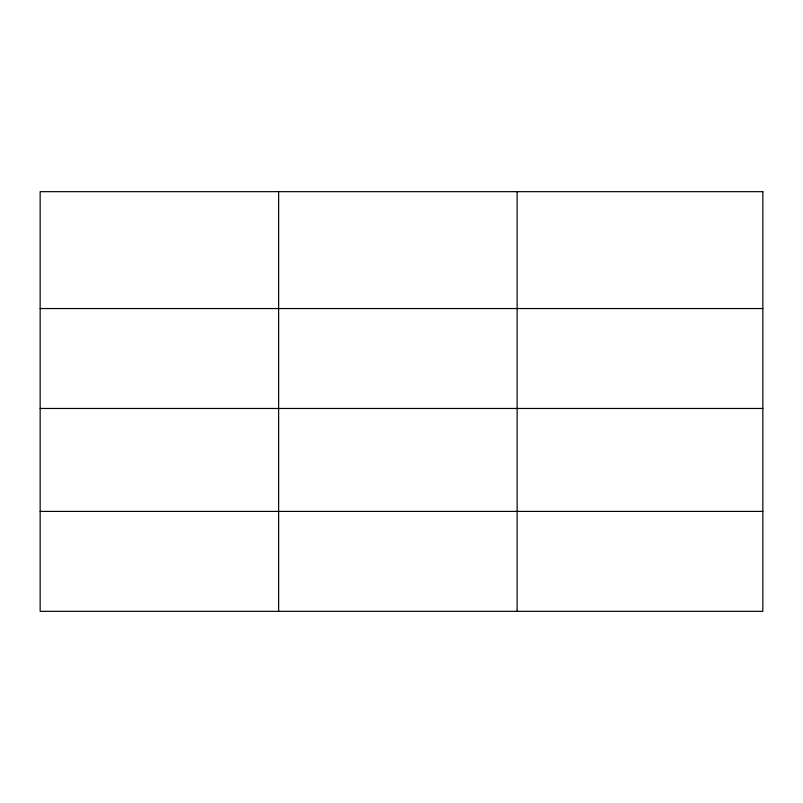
<?xml version="1.0" encoding="UTF-8"?>
<svg xmlns="http://www.w3.org/2000/svg" width="803" height="803" viewBox="0 0 803 803"><rect width="100%" height="100%" fill="white"/><g stroke="black" fill="none" stroke-linecap="round" stroke-linejoin="round"><path stroke-width="1.2" d="M40.15 308.543L762.85 308.543M40.15 408.466L762.85 408.466M40.15 511.411L762.85 511.411M517.132 191.666L517.132 611.334M278.641 191.666L278.641 611.334M762.85 191.666L40.15 191.666L40.15 611.334L762.85 611.334L762.85 191.666"/></g></svg>
